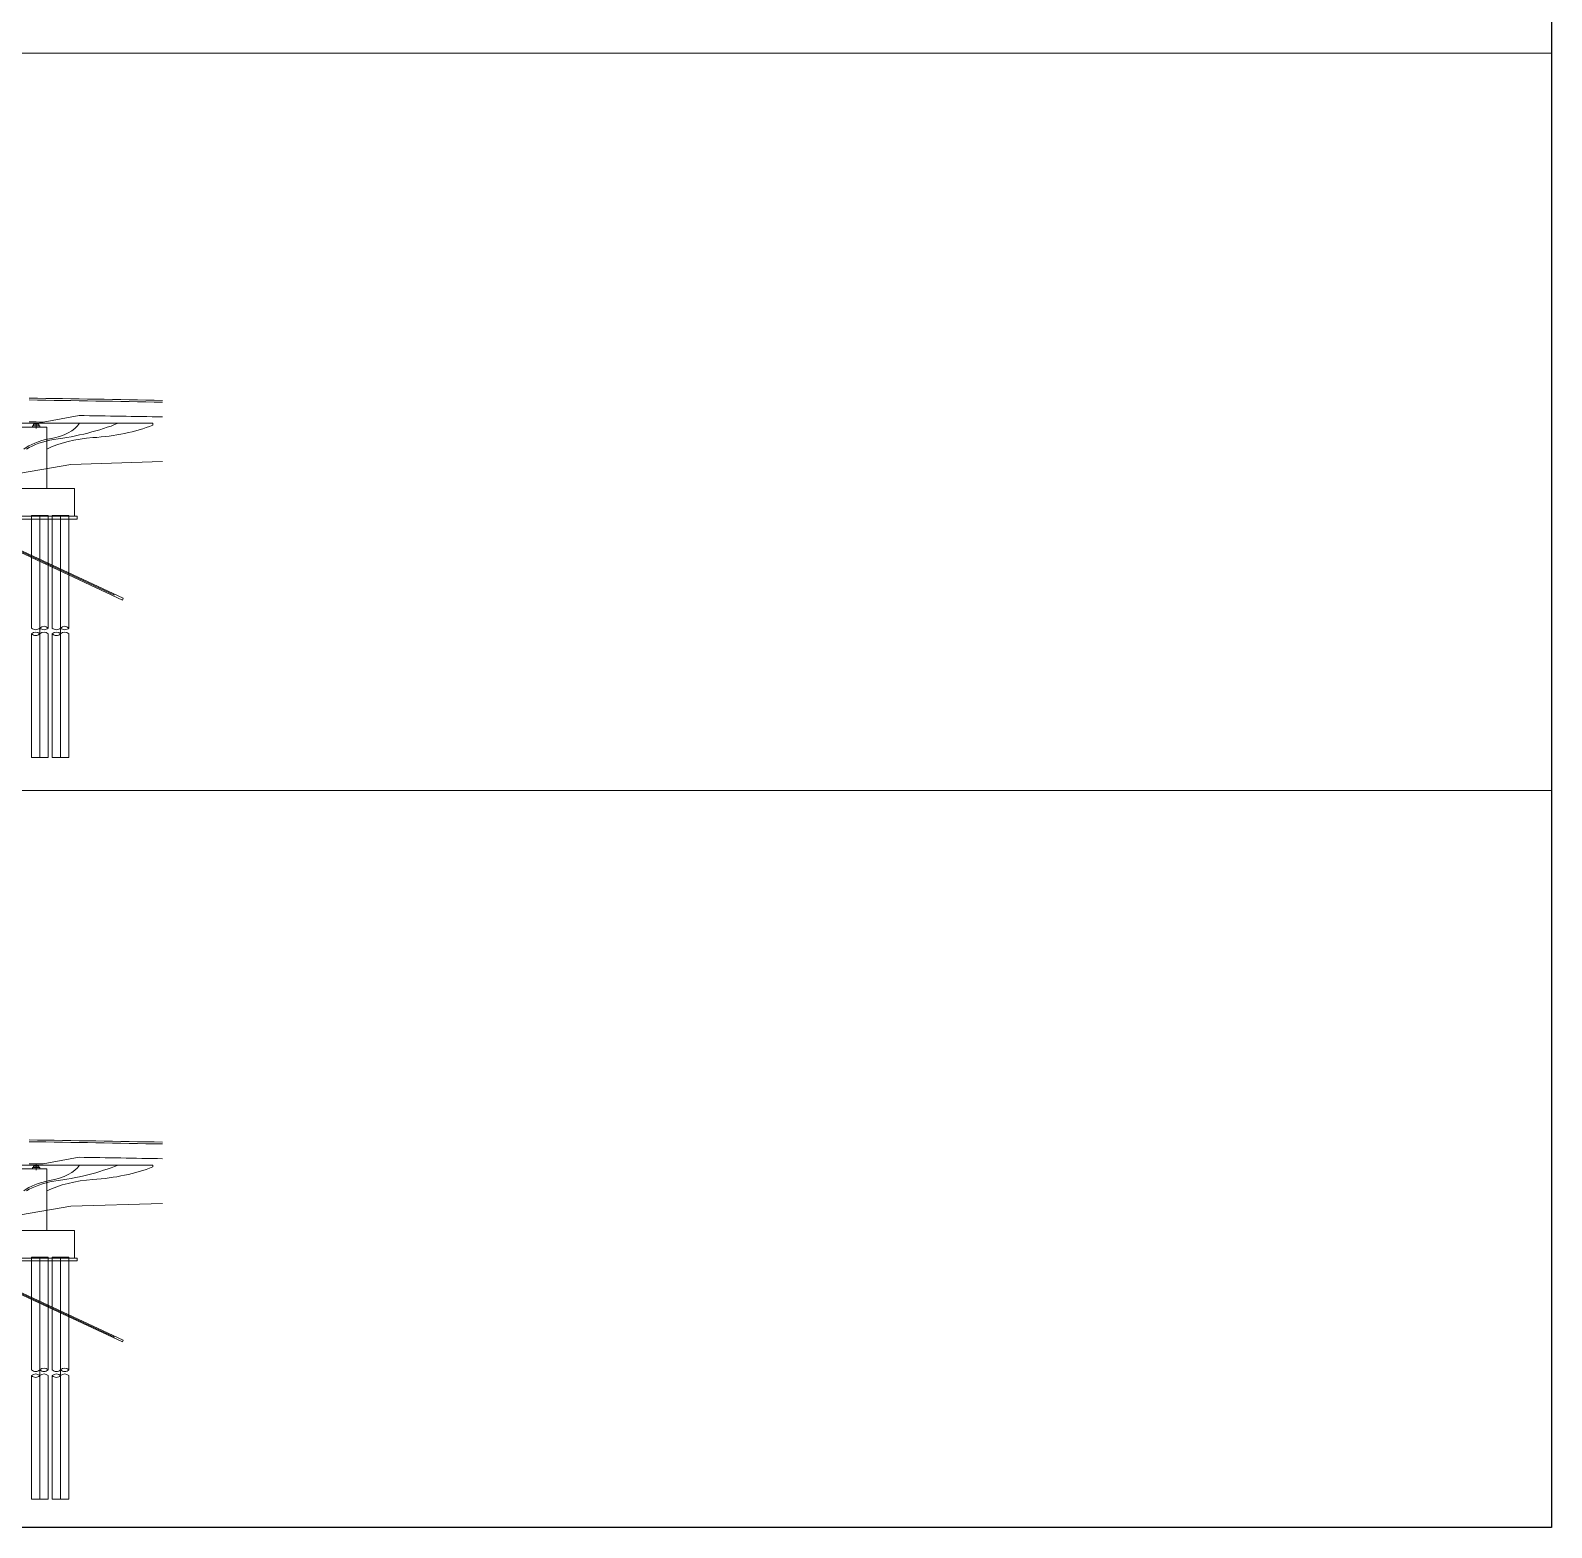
# Model space of a CAD drawing. Extents: x 1767995 to 4174245, y 542814 to 862564.
# Drawn here: x 3046798 to 3211745, y 542814 to 705152 of the extents above; entities that cross this region are included whole.
import ezdxf

# ---------------------------------------------------------------- set-up
doc = ezdxf.new("R2010")
doc.units = 0
doc.header["$LTSCALE"] = 3500
doc.linetypes.add('DIVIDE', pattern=[1.25, 0.5, -0.25, 0, -0.25, 0, -0.25])
doc.layers.get('Defpoints').update_dxf_attribs({"color": 8})
for name, color, linetype, lineweight in [('5文本', 7, 'Continuous', 15), ('7边界线', 75, 'DIVIDE', 13), ('文字', 7, 'Continuous', 15), ('细实线', 7, 'Continuous', 15)]:
    doc.layers.add(name, color=color, linetype=linetype, lineweight=lineweight)

# ---------------------------------------------------------------- blocks, each defined once
blk = doc.blocks.new('gdfgdfg')
at = {"layer": '细实线'}
for p, q in [((387682, 36507), (358681, 36507)), ((374750, 36396), (375313, 36396)), ((374750, 36396), (374750, 36228)), ((375031, 36507), (375031, 35942)), ((375313, 36228), (375313, 36396)), ((375313, 36228), (375313, 36396)), ((375313, 36228), (375313, 36396)), ((375313, 36228), (375313, 36396)), ((375313, 36228), (375313, 36396)), ((375313, 36228), (375313, 36396)), ((375781, 36631), (379681, 37348)), ((387682, 36507), (387682, 36307)), ((370181, 36086), (376181, 36086)), ((374645, 36228), (375418, 36228)), ((374645, 36228), (375418, 36228)), ((374645, 36228), (375418, 36228)), ((374645, 36228), (375418, 36228)), ((374645, 36228), (374645, 36086)), ((374645, 36086), (375418, 36086)), ((374645, 36086), (375418, 36086)), ((374645, 36086), (375418, 36086)), ((374645, 36086), (375418, 36086)), ((375418, 36228), (375418, 36086)), ((376181, 33698), (376181, 36086)), ((376181, 29418), (376181, 33698)), ((372282, 30921), (378782, 32036)), ((378782, 32036), (388735, 32354)), ((361764, 28109), (384464, 17524)), ((367182, 29418), (379182, 29418)), ((367182, 29418), (379182, 29418)), ((369932, 29418), (376432, 29418)), ((369932, 29418), (376432, 29418)), ((379182, 26418), (379182, 29418)), ((361764, 27998), (383516, 17856)), ((361764, 27888), (384380, 17342)), ((366882, 26418), (379482, 26418)), ((366882, 26418), (379482, 26418)), ((376332, 26518), (374532, 26518)), ((374532, 26118), (374532, 26518)), ((376332, 26518), (374532, 26518)), ((374532, 26118), (374532, 26518)), ((375432, 274), (375432, 26518)), ((376332, 26118), (376332, 26518)), ((376332, 26118), (376332, 26518)), ((378582, 26518), (376782, 26518)), ((376782, 26118), (376782, 26518)), ((378582, 26518), (376782, 26518)), ((376782, 26118), (376782, 26518)), ((377682, 274), (377682, 26518)), ((378582, 26118), (378582, 26518)), ((378582, 26118), (378582, 26518)), ((379482, 26118), (379482, 26418)), ((366882, 26118), (379482, 26118)), ((366882, 26118), (379482, 26118)), ((374532, 26118), (374532, 14305)), ((374532, 26118), (374532, 14305)), ((376332, 26118), (376332, 14305)), ((376332, 26118), (376332, 14305)), ((376782, 26118), (376782, 14305)), ((376782, 26118), (376782, 14305)), ((378582, 26118), (378582, 14305)), ((378582, 26118), (378582, 14305)), ((384464, 17524), (384380, 17342)), ((374532, 13672), (374532, 274)), ((374532, 13672), (374532, 274)), ((376332, 13672), (376332, 274)), ((376332, 13672), (376332, 274)), ((376782, 13672), (376782, 274)), ((376782, 13672), (376782, 274)), ((378582, 13672), (378582, 274)), ((378582, 13672), (378582, 274)), ((376332, 274), (374532, 274)), ((376332, 274), (374532, 274)), ((378582, 274), (376782, 274)), ((378582, 274), (376782, 274))]:
    blk.add_line(p, q, dxfattribs=at)
for centre, radius, start, end in [((280310, -5960229), 6000000, 88.9645624, 89.1026041), ((280310, -5960029), 6000000, 88.9645624, 89.1026041), ((280310, -5962609), 6000000, 89.0882783, 89.1026041), ((280310, -5961829), 6000000, 88.9645624, 89.0510312), ((374982, 14755), 636, 225, 315), ((374982, 13222), 636, 45, 135), ((374982, 14122), 636, 225, 315), ((375882, 13855), 636, 45, 135), ((375882, 14755), 636, 225, 315), ((375882, 13222), 636, 45, 135), ((377232, 14755), 636, 225, 315), ((377232, 13222), 636, 45, 135), ((377232, 14122), 636, 225, 315), ((378132, 13855), 636, 45, 135), ((378132, 14755), 636, 225, 315), ((378132, 13222), 636, 45, 135)]:
    blk.add_arc(centre, radius, start, end, dxfattribs=at)
at = {"layer": '细实线', "extrusion": (0, 0, -1)}
for centre, major_axis, start_param, end_param in [((374835, 37240), (5100, 0), 0.2916899, 1.2471142), ((372225, 43802), (18704, 0), 0.8947516, 1.3150091), ((379603, 41399), (13000, 0), 0.9002719, 1.4490991), ((378740, 31996), (6096, 0), 3.7337661, 4.3285869), ((379039, 31713), (-6429, 0), 0.6654966, 1.2410507), ((382507, 30497), (-9000, 0), 0.7913614, 1.4229361)]:
    blk.add_ellipse(centre, major_axis=major_axis, ratio=0.5, start_param=start_param, end_param=end_param, dxfattribs=at)

msp = doc.modelspace()

# ---------------------------------------------------------------- linework, layer by layer
at = {"layer": '5文本'}
for p, q in [((2730495, 702689.2, -0.3), (3211745, 702689.2, -0.3)), ((2730495, 622751.7, -0.3), (3211745, 622751.7, -0.3))]:
    msp.add_line(p, q, dxfattribs=at)
at = {"layer": '7边界线'}
for p, q in [((3047036.5, 662136.1), (3047036.5, 662278.2)), ((3047036.5, 662136.1), (3047036.5, 662278.2)), ((3047036.5, 662136.1), (3047036.5, 662278.2)), ((3047036.5, 662136.1), (3047036.5, 662278.2)), ((3047140.8, 662278.2), (3047140.8, 662446.6)), ((3047140.8, 662278.2), (3047140.8, 662446.6)), ((3047140.8, 662278.2), (3047140.8, 662446.6)), ((3047140.8, 662278.2), (3047140.8, 662446.6)), ((3047140.8, 662278.2), (3047140.8, 662446.6)), ((3047140.8, 662278.2), (3047140.8, 662446.6)), ((3047140.8, 662278.2), (3047140.8, 662446.6)), ((3047140.8, 662278.2), (3047140.8, 662446.6)), ((3047422.8, 662601.7), (3047422.8, 661992.6)), ((3047036.5, 581703.7), (3047036.5, 581845.8)), ((3047036.5, 581703.7), (3047036.5, 581845.8)), ((3047036.5, 581703.7), (3047036.5, 581845.8)), ((3047036.5, 581703.7), (3047036.5, 581845.8)), ((3047140.8, 581845.8), (3047140.8, 582014.1)), ((3047140.8, 581845.8), (3047140.8, 582014.1)), ((3047140.8, 581845.8), (3047140.8, 582014.1)), ((3047140.8, 581845.8), (3047140.8, 582014.1)), ((3047140.8, 581845.8), (3047140.8, 582014.1)), ((3047140.8, 581845.8), (3047140.8, 582014.1)), ((3047140.8, 581845.8), (3047140.8, 582014.1)), ((3047140.8, 581845.8), (3047140.8, 582014.1)), ((3047422.8, 582169.3), (3047422.8, 581560.2))]:
    msp.add_line(p, q, dxfattribs=at)
at = {"layer": 'Defpoints', "elevation": -0.3}
msp.add_lwpolyline([(2730495, 862564.2), (3211745, 862564.2), (3211745, 542814.2), (2730495, 542814.2)], close=True, dxfattribs=at)

# ---------------------------------------------------------------- block references
at = {"layer": '文字'}
for p in [(2672391.3, 626050.2), (2672391.3, 545617.8)]:
    msp.add_blockref('gdfgdfg', p, dxfattribs=at)

doc.saveas('drawing.dxf')
